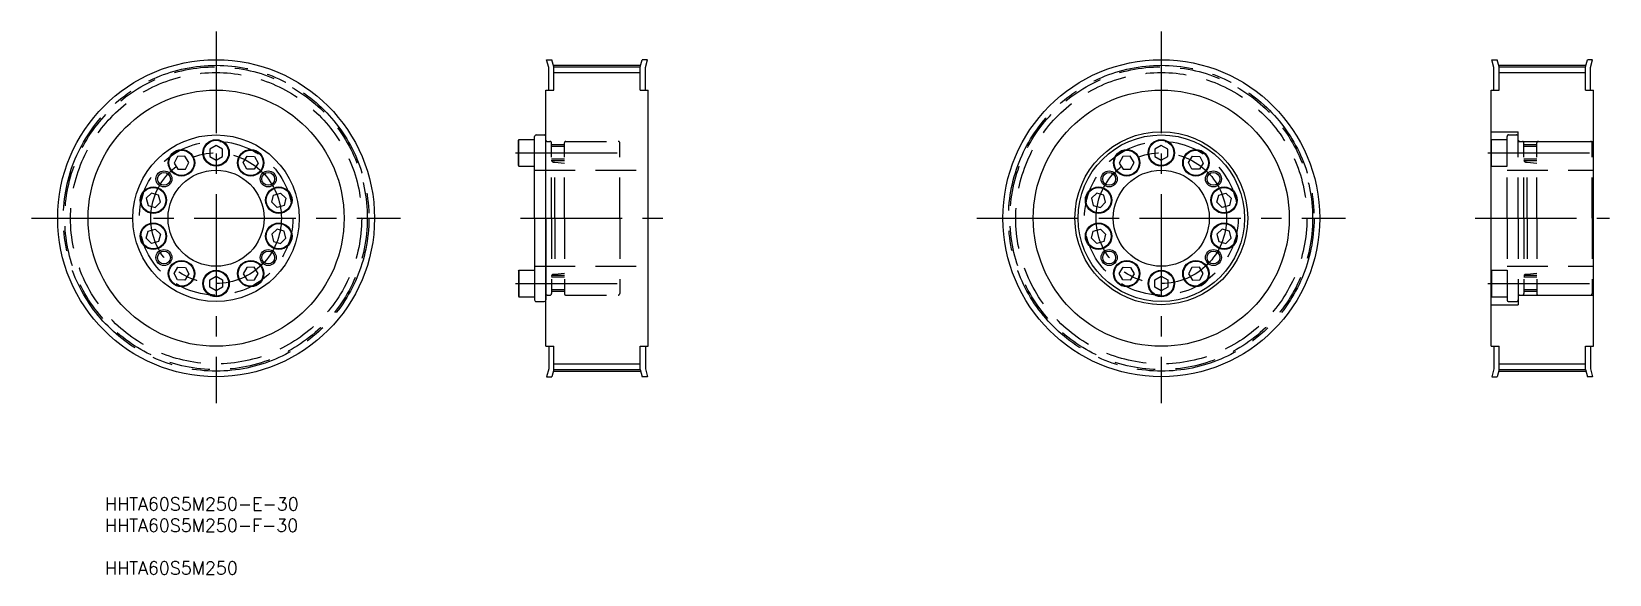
# Model space of a CAD drawing. Extents: x -8 to 485, y -9 to 160.
import ezdxf

# ---------------------------------------------------------------- set-up
doc = ezdxf.new("R2010")
doc.units = 0
doc.header["$PDMODE"] = 1
doc.linetypes.add('CENTER', pattern=[50.8, 31.75, -6.35, 6.35, -6.35])
doc.linetypes.add('DASHED', pattern=[19.05, 12.7, -6.35])
doc.layers.get('0').update_dxf_attribs({"linetype": 'CONTINUOUS'})
doc.layers.add('CENTER', color=1, linetype='CENTER')
doc.styles.add('MISUMI', font='txt.shx')

# ---------------------------------------------------------------- blocks, each defined once
blk = doc.blocks.new('*U10')
at = {"color": 7, "linetype": 'CONTINUOUS', "style": 'MISUMI'}
for s, p in [('HHTA60S5M250-E-30', (15.05, 10.92)), ('HHTA60S5M250-F-30', (15.05, 4.25)), ('HHTA60S5M250', (15.05, -9.08))]:
    blk.add_text(s, height=4, dxfattribs=at).set_placement(p)

msp = doc.modelspace()

# ---------------------------------------------------------------- linework, layer by layer
at = {"color": 7, "linetype": 'CONTINUOUS'}
for p, q in [((153.66, 149.2), (153, 151.64)), ((153, 151.64), (154.66, 151.64)), ((153.66, 142.14), (153.66, 149.2)), ((155.26, 149.41), (154.66, 151.64)), ((155.26, 149.41), (182.26, 149.41)), ((155.26, 142.14), (155.26, 149.41)), ((182.26, 149.41), (182.86, 151.64)), ((182.26, 142.14), (182.26, 149.41)), ((184.51, 151.64), (182.86, 151.64)), ((183.86, 149.2), (184.51, 151.64)), ((183.86, 142.14), (183.86, 149.2)), ((449.01, 149.2), (448.35, 151.64)), ((448.35, 151.64), (450.01, 151.64)), ((449.01, 142.14), (449.01, 149.2)), ((450.61, 149.41), (450.01, 151.64)), ((450.61, 149.41), (477.61, 149.41)), ((450.61, 142.14), (450.61, 149.41)), ((477.61, 149.41), (478.21, 151.64)), ((477.61, 142.14), (477.61, 149.41)), ((479.86, 151.64), (478.21, 151.64)), ((479.21, 149.2), (479.86, 151.64)), ((479.21, 142.14), (479.21, 149.2)), ((152.76, 62.14), (152.76, 142.14)), ((152.76, 142.14), (155.26, 142.14)), ((182.26, 142.14), (184.76, 142.14)), ((184.76, 62.14), (184.76, 142.14)), ((448.11, 62.14), (448.11, 142.14)), ((448.11, 142.14), (450.61, 142.14)), ((477.61, 142.14), (480.11, 142.14)), ((480.11, 62.14), (480.11, 142.14)), ((49.73, 124.85), (47.73, 123.7)), ((47.73, 123.7), (47.73, 121.39)), ((51.73, 123.7), (49.73, 124.85)), ((51.73, 121.39), (51.73, 123.7)), ((144.26, 126.47), (144.37, 126.67)), ((144.26, 118.62), (144.26, 126.47)), ((144.37, 118.42), (144.37, 126.67)), ((144.37, 126.67), (149.26, 126.67)), ((149.26, 102.14), (149.26, 127.64)), ((149.26, 118.42), (149.26, 126.67)), ((149.26, 120.04), (149.26, 125.04)), ((149.76, 128.14), (152.26, 128.14)), ((152.76, 102.14), (152.76, 127.64)), ((345.08, 124.85), (343.08, 123.7)), ((343.08, 123.7), (343.08, 121.39)), ((347.08, 123.7), (345.08, 124.85)), ((347.08, 121.39), (347.08, 123.7)), ((37.69, 121.4), (36.61, 119.36)), ((36.61, 119.36), (37.83, 117.41)), ((40, 121.48), (37.69, 121.4)), ((41.23, 119.53), (40, 121.48)), ((40.14, 117.49), (41.23, 119.53)), ((47.73, 121.39), (49.73, 120.24)), ((49.73, 120.24), (51.73, 121.39)), ((58.23, 119.53), (59.45, 121.48)), ((59.31, 117.49), (58.23, 119.53)), ((59.45, 121.48), (61.76, 121.4)), ((62.85, 119.36), (61.62, 117.41)), ((61.76, 121.4), (62.85, 119.36)), ((144.26, 118.62), (144.37, 118.42)), ((144.37, 118.42), (149.26, 118.42)), ((333.05, 121.4), (331.96, 119.36)), ((331.96, 119.36), (333.19, 117.41)), ((335.35, 121.48), (333.05, 121.4)), ((336.58, 119.53), (335.35, 121.48)), ((335.49, 117.49), (336.58, 119.53)), ((343.08, 121.39), (345.08, 120.24)), ((345.08, 120.24), (347.08, 121.39)), ((353.58, 119.53), (354.81, 121.48)), ((354.67, 117.49), (353.58, 119.53)), ((354.81, 121.48), (357.11, 121.4)), ((358.2, 119.36), (356.97, 117.41)), ((357.11, 121.4), (358.2, 119.36)), ((37.83, 117.41), (40.14, 117.49)), ((61.62, 117.41), (59.31, 117.49)), ((149.26, 114.89), (149.26, 114.89)), ((333.19, 117.41), (335.49, 117.49)), ((356.97, 117.41), (354.67, 117.49)), ((29.56, 110.01), (27.9, 108.4)), ((31.78, 109.37), (29.56, 110.01)), ((32.34, 107.13), (31.78, 109.37)), ((67.12, 107.13), (67.68, 109.37)), ((67.68, 109.37), (69.9, 110.01)), ((69.9, 110.01), (71.56, 108.4)), ((149.26, 108.52), (149.26, 108.52)), ((324.91, 110.01), (323.25, 108.4)), ((327.13, 109.37), (324.91, 110.01)), ((327.69, 107.13), (327.13, 109.37)), ((362.47, 107.13), (363.03, 109.37)), ((363.03, 109.37), (365.25, 110.01)), ((365.25, 110.01), (366.91, 108.4)), ((27.9, 108.4), (28.46, 106.16)), ((28.46, 106.16), (30.68, 105.53)), ((30.68, 105.53), (32.34, 107.13)), ((68.78, 105.53), (67.12, 107.13)), ((71, 106.16), (68.78, 105.53)), ((71.56, 108.4), (71, 106.16)), ((323.25, 108.4), (323.81, 106.16)), ((323.81, 106.16), (326.03, 105.53)), ((326.03, 105.53), (327.69, 107.13)), ((364.13, 105.53), (362.47, 107.13)), ((366.35, 106.16), (364.13, 105.53)), ((366.91, 108.4), (366.35, 106.16)), ((28.46, 98.13), (30.68, 98.76)), ((30.68, 98.76), (32.34, 97.16)), ((68.78, 98.76), (67.12, 97.16)), ((71, 98.13), (68.78, 98.76)), ((149.26, 102.14), (149.26, 76.64)), ((152.76, 102.14), (152.76, 76.64)), ((323.81, 98.13), (326.03, 98.76)), ((326.03, 98.76), (327.69, 97.16)), ((364.13, 98.76), (362.47, 97.16)), ((366.35, 98.13), (364.13, 98.76)), ((27.9, 95.88), (28.46, 98.13)), ((29.56, 94.28), (27.9, 95.88)), ((31.78, 94.92), (29.56, 94.28)), ((32.34, 97.16), (31.78, 94.92)), ((67.12, 97.16), (67.68, 94.92)), ((67.68, 94.92), (69.9, 94.28)), ((69.9, 94.28), (71.56, 95.88)), ((71.56, 95.88), (71, 98.13)), ((323.25, 95.88), (323.81, 98.13)), ((324.91, 94.28), (323.25, 95.88)), ((327.13, 94.92), (324.91, 94.28)), ((327.69, 97.16), (327.13, 94.92)), ((362.47, 97.16), (363.03, 94.92)), ((363.03, 94.92), (365.25, 94.28)), ((365.25, 94.28), (366.91, 95.88)), ((366.91, 95.88), (366.35, 98.13)), ((36.61, 84.92), (37.83, 86.88)), ((37.69, 82.89), (36.61, 84.92)), ((37.83, 86.88), (40.14, 86.8)), ((41.23, 84.76), (40, 82.81)), ((40.14, 86.8), (41.23, 84.76)), ((47.73, 82.9), (49.73, 84.05)), ((49.73, 84.05), (51.73, 82.9)), ((59.31, 86.8), (58.23, 84.76)), ((58.23, 84.76), (59.45, 82.81)), ((61.62, 86.88), (59.31, 86.8)), ((62.85, 84.92), (61.62, 86.88)), ((61.76, 82.89), (62.85, 84.92)), ((144.26, 85.67), (144.37, 85.87)), ((144.26, 85.67), (144.26, 77.82)), ((144.37, 85.87), (144.37, 77.62)), ((144.37, 85.87), (149.26, 85.87)), ((149.26, 85.87), (149.26, 77.62)), ((149.26, 84.24), (149.26, 79.24)), ((331.96, 84.92), (333.19, 86.88)), ((333.05, 82.89), (331.96, 84.92)), ((333.19, 86.88), (335.49, 86.8)), ((336.58, 84.76), (335.35, 82.81)), ((335.49, 86.8), (336.58, 84.76)), ((343.08, 82.9), (345.08, 84.05)), ((345.08, 84.05), (347.08, 82.9)), ((354.67, 86.8), (353.58, 84.76)), ((353.58, 84.76), (354.81, 82.81)), ((356.97, 86.88), (354.67, 86.8)), ((358.2, 84.92), (356.97, 86.88)), ((357.11, 82.89), (358.2, 84.92)), ((40, 82.81), (37.69, 82.89)), ((47.73, 80.59), (47.73, 82.9)), ((49.73, 79.44), (47.73, 80.59)), ((51.73, 80.59), (49.73, 79.44)), ((51.73, 82.9), (51.73, 80.59)), ((59.45, 82.81), (61.76, 82.89)), ((335.35, 82.81), (333.05, 82.89)), ((343.08, 80.59), (343.08, 82.9)), ((345.08, 79.44), (343.08, 80.59)), ((347.08, 80.59), (345.08, 79.44)), ((347.08, 82.9), (347.08, 80.59)), ((354.81, 82.81), (357.11, 82.89)), ((144.26, 77.82), (144.37, 77.62)), ((144.37, 77.62), (149.26, 77.62)), ((149.76, 76.14), (152.26, 76.14)), ((152.76, 62.14), (155.26, 62.14)), ((153.66, 62.14), (153.66, 55.09)), ((155.26, 54.88), (155.26, 62.14)), ((182.26, 54.88), (182.26, 62.14)), ((182.26, 62.14), (184.76, 62.14)), ((183.86, 62.14), (183.86, 55.09)), ((448.11, 62.14), (450.61, 62.14)), ((449.01, 62.14), (449.01, 55.09)), ((450.61, 54.88), (450.61, 62.14)), ((477.61, 54.88), (477.61, 62.14)), ((477.61, 62.14), (480.11, 62.14)), ((479.21, 62.14), (479.21, 55.09)), ((153.66, 55.09), (153, 52.64)), ((155.26, 54.88), (154.66, 52.64)), ((155.26, 54.88), (182.26, 54.88)), ((182.26, 54.88), (182.86, 52.64)), ((183.86, 55.09), (184.51, 52.64)), ((449.01, 55.09), (448.35, 52.64)), ((450.61, 54.88), (450.01, 52.64)), ((450.61, 54.88), (477.61, 54.88)), ((477.61, 54.88), (478.21, 52.64)), ((479.21, 55.09), (479.86, 52.64)), ((153, 52.64), (154.66, 52.64)), ((184.51, 52.64), (182.86, 52.64)), ((448.35, 52.64), (450.01, 52.64)), ((479.86, 52.64), (478.21, 52.64))]:
    msp.add_line(p, q, dxfattribs=at)
at = {"color": 3, "linetype": 'CONTINUOUS'}
for p, q in [((155.26, 147.64), (182.26, 147.64)), ((450.61, 147.64), (477.61, 147.64)), ((155.26, 56.65), (182.26, 56.65)), ((450.61, 56.65), (477.61, 56.65))]:
    msp.add_line(p, q, dxfattribs=at)
at = {"color": 3, "linetype": 'DASHED'}
for p, q in [((448.11, 129.14), (456.61, 129.14)), ((456.61, 126.14), (456.61, 129.14)), ((153.17, 126.14), (154.06, 126.14)), ((154.56, 102.14), (154.56, 125.64)), ((158.56, 125.04), (154.56, 125.04)), ((158.56, 124.54), (154.56, 124.54)), ((158.56, 102.14), (158.56, 125.64)), ((159.06, 126.14), (175.36, 126.14)), ((175.86, 102.14), (175.86, 125.64)), ((448.11, 126.47), (448.23, 126.67)), ((448.11, 118.62), (448.11, 126.47)), ((448.23, 118.42), (448.23, 126.67)), ((448.23, 126.67), (453.11, 126.67)), ((453.11, 102.14), (453.11, 127.64)), ((453.11, 118.42), (453.11, 126.67)), ((453.11, 120.04), (453.11, 125.04)), ((453.61, 128.14), (456.11, 128.14)), ((456.61, 102.14), (456.61, 127.64)), ((456.61, 126.14), (480.11, 126.14)), ((457.02, 126.14), (457.91, 126.14)), ((458.41, 102.14), (458.41, 125.64)), ((462.41, 125.04), (458.41, 125.04)), ((462.41, 124.54), (458.41, 124.54)), ((462.41, 102.14), (462.41, 125.64)), ((462.91, 126.14), (479.21, 126.14)), ((479.71, 102.14), (479.71, 125.64)), ((158.56, 120.54), (154.56, 120.54)), ((158.56, 120.04), (154.56, 120.04)), ((155.16, 119.67), (155.56, 119.67)), ((155.56, 102.14), (155.56, 119.67)), ((155.56, 119.67), (158.56, 119.33)), ((448.11, 118.62), (448.23, 118.42)), ((448.23, 118.42), (453.11, 118.42)), ((462.41, 120.54), (458.41, 120.54)), ((462.41, 120.04), (458.41, 120.04)), ((459.01, 119.67), (459.41, 119.67)), ((459.41, 102.14), (459.41, 119.67)), ((459.41, 119.67), (462.41, 119.33)), ((149.26, 117.14), (184.76, 117.14)), ((453.11, 117.14), (480.11, 117.14)), ((453.11, 114.89), (453.11, 114.89)), ((453.11, 108.52), (453.11, 108.52)), ((154.56, 102.14), (154.56, 78.64)), ((155.56, 102.14), (155.56, 84.62)), ((158.56, 102.14), (158.56, 78.64)), ((175.86, 102.14), (175.86, 78.64)), ((453.11, 102.14), (453.11, 76.64)), ((456.61, 102.14), (456.61, 76.64)), ((458.41, 102.14), (458.41, 78.64)), ((459.41, 102.14), (459.41, 84.62)), ((462.41, 102.14), (462.41, 78.64)), ((479.71, 102.14), (479.71, 78.64)), ((149.26, 87.14), (184.76, 87.14)), ((158.56, 84.24), (154.56, 84.24)), ((155.16, 84.62), (155.56, 84.62)), ((155.56, 84.62), (158.56, 84.96)), ((448.11, 85.67), (448.23, 85.87)), ((448.11, 85.67), (448.11, 77.82)), ((448.23, 85.87), (448.23, 77.62)), ((448.23, 85.87), (453.11, 85.87)), ((453.11, 87.14), (480.11, 87.14)), ((453.11, 85.87), (453.11, 77.62)), ((453.11, 84.24), (453.11, 79.24)), ((462.41, 84.24), (458.41, 84.24)), ((459.01, 84.62), (459.41, 84.62)), ((459.41, 84.62), (462.41, 84.96)), ((158.56, 83.74), (154.56, 83.74)), ((158.56, 79.74), (154.56, 79.74)), ((158.56, 79.24), (154.56, 79.24)), ((462.41, 83.74), (458.41, 83.74)), ((462.41, 79.74), (458.41, 79.74)), ((462.41, 79.24), (458.41, 79.24)), ((153.17, 78.14), (154.06, 78.14)), ((159.06, 78.14), (175.36, 78.14)), ((448.11, 77.82), (448.23, 77.62)), ((448.11, 75.14), (456.61, 75.14)), ((448.23, 77.62), (453.11, 77.62)), ((453.61, 76.14), (456.11, 76.14)), ((456.61, 78.14), (456.61, 75.14)), ((456.61, 78.14), (480.11, 78.14)), ((457.02, 78.14), (457.91, 78.14)), ((462.91, 78.14), (479.21, 78.14))]:
    msp.add_line(p, q, dxfattribs=at)
at = {"color": 7, "linetype": 'CONTINUOUS'}
for centre, radius in [((49.73, 102.14), 49.5), ((345.08, 102.14), 49.5), ((49.73, 102.14), 40), ((345.08, 102.14), 40), ((345.08, 102.14), 27), ((49.73, 102.14), 26), ((38.92, 119.44), 4.12), ((38.92, 119.44), 3.92), ((49.73, 122.54), 4.12), ((49.73, 122.54), 3.92), ((60.54, 119.44), 4.12), ((60.54, 119.44), 3.92), ((345.08, 102.14), 26), ((334.27, 119.44), 4.12), ((334.27, 119.44), 3.92), ((345.08, 122.54), 4.12), ((345.08, 122.54), 3.92), ((355.89, 119.44), 4.12), ((355.89, 119.44), 3.92), ((33.44, 114.42), 2), ((49.73, 102.14), 15), ((66.02, 114.42), 2), ((328.79, 114.42), 2.5), ((328.79, 114.42), 2), ((345.08, 102.14), 15), ((361.37, 114.42), 2.5), ((361.37, 114.42), 2), ((30.12, 107.77), 4.12), ((30.12, 107.77), 3.92), ((69.34, 107.77), 4.12), ((69.34, 107.77), 3.92), ((325.47, 107.77), 4.12), ((325.47, 107.77), 3.92), ((364.69, 107.77), 4.12), ((364.69, 107.77), 3.92), ((30.12, 96.52), 4.12), ((30.12, 96.52), 3.92), ((69.34, 96.52), 4.12), ((69.34, 96.52), 3.92), ((325.47, 96.52), 4.12), ((325.47, 96.52), 3.92), ((364.69, 96.52), 4.12), ((364.69, 96.52), 3.92), ((33.44, 89.87), 2), ((38.92, 84.84), 4.12), ((38.92, 84.84), 3.92), ((60.54, 84.84), 4.12), ((60.54, 84.84), 3.92), ((66.02, 89.87), 2), ((328.79, 89.87), 2.5), ((328.79, 89.87), 2), ((334.27, 84.84), 4.12), ((334.27, 84.84), 3.92), ((355.89, 84.84), 4.12), ((355.89, 84.84), 3.92), ((361.37, 89.87), 2.5), ((361.37, 89.87), 2), ((49.73, 81.74), 4.12), ((49.73, 81.74), 3.92), ((345.08, 81.74), 4.12), ((345.08, 81.74), 3.92)]:
    msp.add_circle(centre, radius, dxfattribs=at)
at = {"color": 3, "linetype": 'DASHED'}
for centre, radius in [((49.73, 102.14), 47.26), ((345.08, 102.14), 47.26), ((49.73, 102.14), 45.49), ((345.08, 102.14), 45.49), ((49.73, 102.14), 24), ((345.08, 102.14), 24)]:
    msp.add_circle(centre, radius, dxfattribs=at)
at = {"color": 3}
for centre in [(33.44, 114.42), (66.02, 114.42), (33.44, 89.87), (66.02, 89.87)]:
    msp.add_circle(centre, 2.5, dxfattribs=at)
at = {"color": 7, "linetype": 'CONTINUOUS'}
for centre, start, end in [((149.76, 127.64), 90, 180.0009), ((152.26, 127.64), 0, 90), ((149.76, 76.64), 179.9991, 270), ((152.26, 76.64), 270, 0)]:
    msp.add_arc(centre, 0.5, start, end, dxfattribs=at)
at = {"color": 3, "linetype": 'DASHED'}
for centre, radius, start, end in [((153.17, 126.55), 0.41, 180, 270), ((154.06, 125.64), 0.5, 0, 90), ((159.06, 125.64), 0.5, 90, 180), ((175.36, 125.64), 0.5, 0, 90), ((453.61, 127.64), 0.5, 90, 180.0009), ((456.11, 127.64), 0.5, 0, 90), ((457.02, 126.55), 0.41, 180, 270), ((457.91, 125.64), 0.5, 0, 90), ((462.91, 125.64), 0.5, 90, 180), ((479.21, 125.64), 0.5, 0, 90), ((155.16, 120.27), 0.6, 180, 270), ((459.01, 120.27), 0.6, 180, 270), ((155.16, 84.02), 0.6, 90, 180), ((459.01, 84.02), 0.6, 90, 180), ((153.17, 77.73), 0.41, 90, 180), ((154.06, 78.64), 0.5, 270, 0), ((159.06, 78.64), 0.5, 180, 270), ((175.36, 78.64), 0.5, 270, 0), ((453.61, 76.64), 0.5, 179.9991, 270), ((456.11, 76.64), 0.5, 270, 0), ((457.02, 77.73), 0.41, 90, 180), ((457.91, 78.64), 0.5, 270, 0), ((462.91, 78.64), 0.5, 180, 270), ((479.21, 78.64), 0.5, 270, 0)]:
    msp.add_arc(centre, radius, start, end, dxfattribs=at)
at = {"color": 7, "linetype": 'CONTINUOUS'}
for p in [(197.34, 124.35), (199.34, 126.85), (200.64, 121.65), (201.14, 121.65), (197.34, 110.35), (200.64, 113.05), (201.14, 113.05), (197.34, 106.6), (199.34, 107.85)]:
    msp.add_point(p, dxfattribs=at)
at = {"layer": 'CENTER', "color": 1, "linetype": 'CENTER'}
for p, q in [((49.73, 160.41), (49.73, 44.44)), ((345.08, 160.41), (345.08, 44.44)), ((155.26, 149.89), (182.26, 149.89)), ((450.61, 149.89), (477.61, 149.89)), ((143.26, 122.54), (176.86, 122.54)), ((447.11, 122.54), (480.71, 122.54)), ((-7.93, 102.14), (107.33, 102.14)), ((144.88, 102.14), (189.76, 102.14)), ((287.42, 102.14), (402.68, 102.14)), ((443.11, 102.14), (485.11, 102.14)), ((143.26, 81.74), (176.86, 81.74)), ((447.11, 81.74), (480.71, 81.74)), ((155.26, 54.4), (182.26, 54.4)), ((450.61, 54.4), (477.61, 54.4))]:
    msp.add_line(p, q, dxfattribs=at)
for centre, radius in [((49.73, 102.14), 47.74), ((345.08, 102.14), 47.74), ((49.73, 102.14), 20.4), ((345.08, 102.14), 20.4)]:
    msp.add_circle(centre, radius, dxfattribs=at)

# ---------------------------------------------------------------- block references
at = {"color": 7, "linetype": 'CONTINUOUS'}
msp.add_blockref('*U10', (0, 0), dxfattribs=at)

doc.saveas('drawing.dxf')
